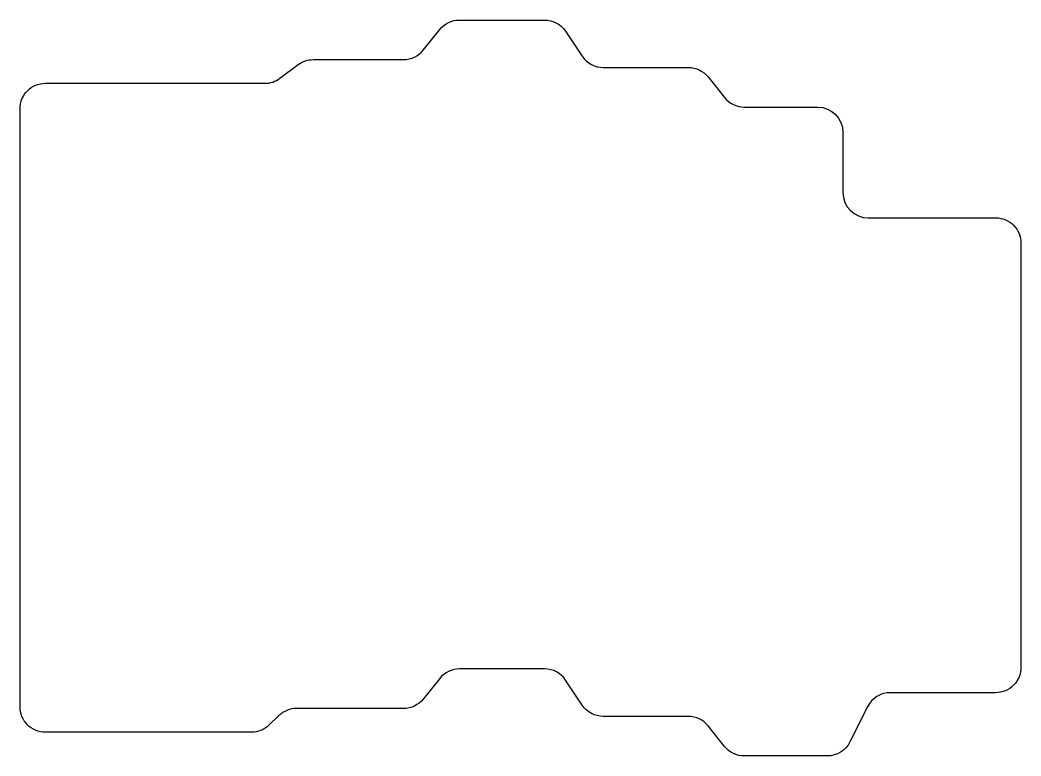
# Model space of a CAD drawing. Header units: millimetres. Extents: x -7 to 120, y -10 to 83.
import ezdxf

# ---------------------------------------------------------------- set-up
doc = ezdxf.new("R2010")
doc.units = ezdxf.units.MM
doc.layers.get('0').update_dxf_attribs({"linetype": 'CONTINUOUS'})

msp = doc.modelspace()

# ---------------------------------------------------------------- linework, layer by layer
msp.add_lwpolyline([(79.96, 75.8), (82.04, 73.2, 0.227838), (84.54, 72), (93.8, 72, -0.414213), (97, 68.8), (97, 61.2, 0.414213), (100.2, 58), (116.3, 58, -0.414214), (119.5, 54.8), (119.5, 1.2, -0.414214), (116.3, -2), (102.98, -2, 0.284079), (100.12, -3.77), (97.88, -8.23, -0.284079), (95.02, -10), (84.54, -10, -0.227838), (82.04, -8.8), (79.96, -6.2, 0.227838), (77.46, -5), (66.71, -5, -0.250765), (64.05, -3.58), (61.95, -0.42, 0.250765), (59.29, 1), (48.54, 1, 0.227838), (46.04, -0.2), (43.96, -2.8, -0.227838), (41.46, -4), (27.93, -4, 0.194068), (25.71, -4.9), (24.46, -6.1, -0.194068), (22.24, -7), (-3.8, -7, -0.414214), (-7, -3.8), (-7, 71.8, -0.414214), (-3.8, 75), (23.93, 75, 0.162278), (25.85, 75.64), (28.15, 77.36, -0.162278), (30.07, 78), (41.46, 78, 0.227838), (43.96, 79.2), (46.04, 81.8, -0.227838), (48.54, 83), (59.29, 83, -0.250765), (61.95, 81.58), (64.05, 78.42, 0.250765), (66.71, 77), (77.46, 77, -0.227838)], format="xyb", close=True)

doc.saveas('drawing.dxf')
